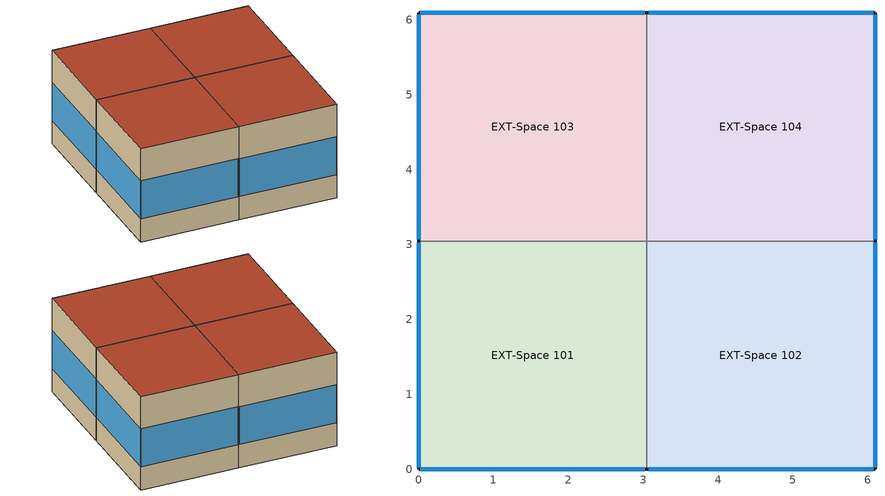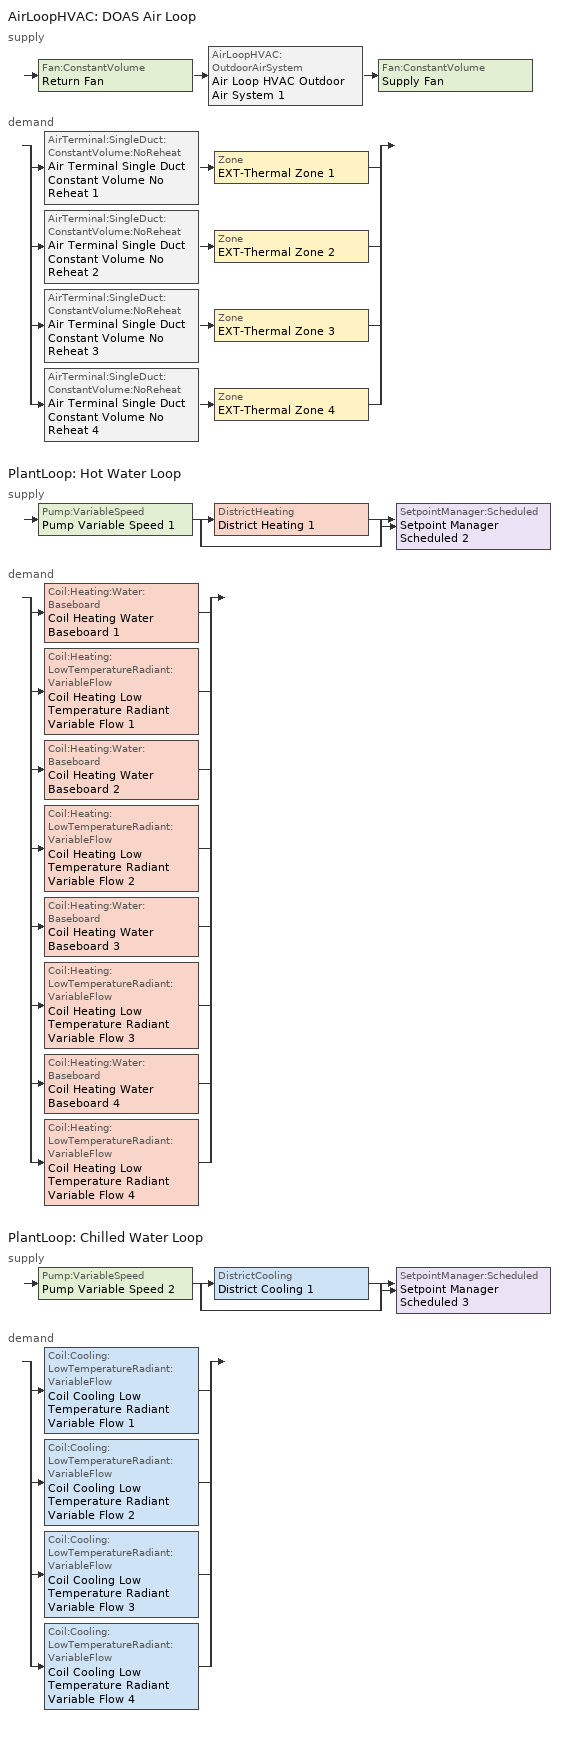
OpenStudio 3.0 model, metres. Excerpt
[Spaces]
EXT-Space 101
 floor ground (SlabConstruction): 3.05,3.05 3.05,0 0,0 0,3.05 z0
 wall outside (ExternalWallConstruction): 0,3.05 0,0 3.05,0 z0:3.05
 wall to EXT-Space 103 (InteriorConstruction): 3.05,3.05 0,3.05 z0:3.05
 wall to EXT-Space 102 (InteriorConstruction): 3.05,0 3.05,3.05 z0:3.05
 window (WindowsConstruction): 0.03,0 3.02,0 / 0,3.02 0,0.03 z0.76:2
 roof outside (RoofConstruction): 3.05,0 3.05,3.05 0,3.05 0,0 z3.05
EXT-Space 102
 floor ground (SlabConstruction): 6.1,3.05 6.1,0 3.05,0 3.05,3.05 z0
 wall outside (ExternalWallConstruction): 3.05,0 6.1,0 6.1,3.05 z0:3.05
 wall to EXT-Space 104 (InteriorConstruction): 6.1,3.05 3.05,3.05 z0:3.05
 window (WindowsConstruction): 6.1,0.03 6.1,3.02 / 3.07,0 6.07,0 z0.76:2
 roof outside (RoofConstruction): 6.1,0 6.1,3.05 3.05,3.05 3.05,0 z3.05
EXT-Space 103
 floor ground (SlabConstruction): 3.05,6.1 3.05,3.05 0,3.05 0,6.1 z0
 wall outside (ExternalWallConstruction): 3.05,6.1 0,6.1 0,3.05 z0:3.05
 wall to EXT-Space 104 (InteriorConstruction): 3.05,3.05 3.05,6.1 z0:3.05
 window (WindowsConstruction): 3.02,6.1 0.03,6.1 / 0,6.07 0,3.07 z0.76:2
 roof outside (RoofConstruction): 3.05,3.05 3.05,6.1 0,6.1 0,3.05 z3.05
EXT-Space 104
 floor ground (SlabConstruction): 6.1,6.1 6.1,3.05 3.05,3.05 3.05,6.1 z0
 wall outside (ExternalWallConstruction): 6.1,3.05 6.1,6.1 3.05,6.1 z0:3.05
 window (WindowsConstruction): 6.07,6.1 3.07,6.1 / 6.1,3.07 6.1,6.07 z0.76:2
 roof outside (RoofConstruction): 6.1,3.05 6.1,6.1 3.05,6.1 3.05,3.05 z3.05
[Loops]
AirLoopHVAC 'DOAS Air Loop'
 supply: Fan:ConstantVolume 'Return Fan' > AirLoopHVAC:OutdoorAirSystem 'Air Loop HVAC Outdoor Air System 1' > Fan:ConstantVolume 'Supply Fan'
 demand: split
  | AirTerminal:SingleDuct:ConstantVolume:NoReheat 'Air Terminal Single Duct Constant Volume No Reheat 1' > Zone 'EXT-Thermal Zone 1'
  | AirTerminal:SingleDuct:ConstantVolume:NoReheat 'Air Terminal Single Duct Constant Volume No Reheat 2' > Zone 'EXT-Thermal Zone 2'
  | AirTerminal:SingleDuct:ConstantVolume:NoReheat 'Air Terminal Single Duct Constant Volume No Reheat 3' > Zone 'EXT-Thermal Zone 3'
  | AirTerminal:SingleDuct:ConstantVolume:NoReheat 'Air Terminal Single Duct Constant Volume No Reheat 4' > Zone 'EXT-Thermal Zone 4'
PlantLoop 'Hot Water Loop'
 supply: Pump:VariableSpeed 'Pump Variable Speed 1' > split
  | DistrictHeating 'District Heating 1'
  | bypass
  join > SetpointManager:Scheduled 'Setpoint Manager Scheduled 2'
 demand: split
  | Coil:Heating:Water:Baseboard 'Coil Heating Water Baseboard 1'
  | Coil:Heating:LowTemperatureRadiant:VariableFlow 'Coil Heating Low Temperature Radiant Variable Flow 1'
  | Coil:Heating:Water:Baseboard 'Coil Heating Water Baseboard 2'
  | Coil:Heating:LowTemperatureRadiant:VariableFlow 'Coil Heating Low Temperature Radiant Variable Flow 2'
  | Coil:Heating:Water:Baseboard 'Coil Heating Water Baseboard 3'
  | Coil:Heating:LowTemperatureRadiant:VariableFlow 'Coil Heating Low Temperature Radiant Variable Flow 3'
  | Coil:Heating:Water:Baseboard 'Coil Heating Water Baseboard 4'
  | Coil:Heating:LowTemperatureRadiant:VariableFlow 'Coil Heating Low Temperature Radiant Variable Flow 4'
PlantLoop 'Chilled Water Loop'
 supply: Pump:VariableSpeed 'Pump Variable Speed 2' > split
  | DistrictCooling 'District Cooling 1'
  | bypass
  join > SetpointManager:Scheduled 'Setpoint Manager Scheduled 3'
 demand: split
  | Coil:Cooling:LowTemperatureRadiant:VariableFlow 'Coil Cooling Low Temperature Radiant Variable Flow 1'
  | Coil:Cooling:LowTemperatureRadiant:VariableFlow 'Coil Cooling Low Temperature Radiant Variable Flow 2'
  | Coil:Cooling:LowTemperatureRadiant:VariableFlow 'Coil Cooling Low Temperature Radiant Variable Flow 3'
  | Coil:Cooling:LowTemperatureRadiant:VariableFlow 'Coil Cooling Low Temperature Radiant Variable Flow 4'
[Building]
Building 1: Default Construction Set=189.1-2009 - CZ5 - Office
[Site]
Site 1
[ClimateZones]
Climate Zone Institution Name 1=ASHRAE; Climate Zone Document Name 1=ANSI/ASHRAE Standard 169; Climate Zone Document Year 1=2006; Climate Zone Institution Name 2=CEC; Climate Zone Document Name 2=California Climate Zone Descriptions; Climate Zone Document Year 2=1995
[DefaultConstructionSet]
189.1-2009 - CZ5 - Office: Default Exterior Surface Constructions=Default Surface Constructions 13; Default Interior Surface Constructions=Default Surface Constructions 14; Default Ground Contact Surface Constructions=Default Surface Constructions 15; Default Exterior SubSurface Constructions=Default Sub Surface Constructions 9; Default Interior SubSurface Constructions=Default Sub Surface Constructions 10; Interior Partition Construction=Interior Partition
[DefaultSurfaceConstructions]
Name | Floor Construction | Wall Construction | Roof Ceiling Construction
Default Surface Constructions 13 | ExtSlabCarpet 4in ClimateZone 1-8 | ASHRAE 189.1-2009 ExtWall Mass ClimateZone 5 | ASHRAE 189.1-2009 ExtRoof IEAD ClimateZone 2-5
Default Surface Constructions 14 | Interior Floor | Interior Wall | Interior Ceiling
Default Surface Constructions 15 | ExtSlabCarpet 4in ClimateZone 1-8 | ExtSlabCarpet 4in ClimateZone 1-8 | ExtSlabCarpet 4in ClimateZone 1-8
[Construction]
ExtSlabCarpet 4in ClimateZone 1-8: MAT-CC05 4 HW CONCRETE, CP02 CARPET PAD
Interior Floor: F16 Acoustic tile, F05 Ceiling air space resistance, M11 100mm lightweight concrete
Interior Wall: G01a 19mm gypsum board, F04 Wall air space resistance, G01a 19mm gypsum board
Interior Ceiling: M11 100mm lightweight concrete, F05 Ceiling air space resistance, F16 Acoustic tile
Exterior Door: F08 Metal surface, I01 25mm insulation board
Interior Window: Clear 3mm
Interior Door; Interior Partition: G05 25mm wood
ASHRAE 189.1-2009 ExtRoof IEAD ClimateZone 2-5: Roof Membrane, Roof Insulation [21], Metal Decking
ASHRAE 189.1-2009 ExtWindow ClimateZone 4-5: Theoretical Glass [207]
ASHRAE 189.1-2009 ExtWall Mass ClimateZone 5: 1IN Stucco, 8IN Concrete HW, Wall Insulation [40], 1/2IN Gypsum
ExternalWallConstruction: ExternalWallMat1Name, ExternalWallMat2Name, ExternalWallMat3Name, ExternalWallMat4Name
RoofConstruction: RoofMat1Name, RoofMat2Name, RoofMat3Name, RoofMat4Name
SlabConstruction: SlabMat1Name, SlabMat2Name, SlabMat3Name, SlabMat4Name
InteriorConstruction: Massen1Name, Massen2Name, Massen3Name
WindowsConstruction: Window Material Simple Glazing System 1
[Material]
Name | Roughness | Thickness {m} | Conductivity {W/m-K} | Density {kg/m3} | Specific Heat {J/kg-K} | Thermal Absorptance | Solar Absorptance | Visible Absorptance
MAT-CC05 4 HW CONCRETE | Rough | 0.1016 | 1.311 | 2240 | 836.8 | 0.9 | 0.85 | 0.85
1IN Stucco | Smooth | 0.0253 | 0.6918 | 1858 | 837 | 0.9 | 0.92 | 0.92
8IN Concrete HW | MediumRough | 0.2033 | 1.7296 | 2243 | 837 | 0.9 | 0.65 | 0.65
1/2IN Gypsum | Smooth | 0.0127 | 0.16 | 784.9 | 830 | 0.9 | 0.4 | 0.4
Roof Membrane | VeryRough | 0.0095 | 0.16 | 1121.29 | 1460 | 0.9 | 0.7 | 0.7
Metal Decking | MediumSmooth | 0.0015 | 45.006 | 7680 | 418.4 | 0.9 | 0.6 | 0.6
F16 Acoustic tile | MediumSmooth | 0.0191 | 0.06 | 368 | 590 | 0.9 | 0.3 | 0.3
M11 100mm lightweight concrete | MediumRough | 0.1016 | 0.53 | 1280 | 840 | 0.9 | 0.5 | 0.5
G01a 19mm gypsum board | MediumSmooth | 0.019 | 0.16 | 800 | 1090 | 0.9 | 0.4 | 0.4
F08 Metal surface | Smooth | 0.0008 | 45.28 | 7824 | 500 | 0.9 | 0.7 | 0.7
I01 25mm insulation board | MediumRough | 0.0254 | 0.03 | 43 | 1210 | 0.9 | 0.6 | 0.6
G05 25mm wood | MediumSmooth | 0.0254 | 0.15 | 608 | 1630 | 0.9 | 0.5 | 0.5
Roof Insulation [21] | MediumRough | 0.2105 | 0.049 | 265 | 836.8 | 0.9 | 0.7 | 0.7
Wall Insulation [40] | MediumRough | 0.0794 | 0.0432 | 91 | 837 | 0.9 | 0.5 | 0.5
ExternalWallMat1Name; ExternalWallMat2Name; ExternalWallMat3Name; ExternalWallMat4Name; RoofMat1Name; RoofMat2Name; RoofMat3Name; RoofMat4Name; SlabMat1Name; SlabMat2Name; SlabMat3Name; SlabMat4Name; Massen1Name; Massen2Name; Massen3Name; ChilledCeiling1Name; ChilledCeiling2Name; ChilledCeiling3Name; ChilledCeiling4Name | Rough | 1 | 2 | 3 | 1400
[Material:NoMass]
CP02 CARPET PAD: Roughness=Smooth; Thermal Resistance {m2-K/W}=0.1; Thermal Absorptance=0.9; Solar Absorptance=0.8; Visible Absorptance=0.8
[Material:AirGap]
Name | Thermal Resistance {m2-K/W}
F05 Ceiling air space resistance | 0.18
F04 Wall air space resistance | 0.15
[DefaultSubSurfaceConstructions]
Name | Fixed Window Construction | Operable Window Construction | Door Construction | Tubular Daylight Dome Construction | Tubular Daylight Diffuser Construction
Default Sub Surface Constructions 9 | ASHRAE 189.1-2009 ExtWindow ClimateZone 4-5 | ASHRAE 189.1-2009 ExtWindow ClimateZone 4-5 | Exterior Door | Interior Window | Interior Window
Default Sub Surface Constructions 10 | Interior Window | Interior Window | Interior Door
[WindowMaterial:Glazing] Optical Data Type=SpectralAverage; Thickness {m}=0.003; Back Side Solar Reflectance at Normal Incidence=0; Back Side Visible Reflectance at Normal Incidence=0; Infrared Transmittance at Normal Incidence=0; Dirt Correction Factor for Solar and Visible Transmittance=1; Solar Diffusing=No
Name | Solar Transmittance at Normal Incidence | Front Side Solar Reflectance at Normal Incidence | Visible Transmittance at Normal Incidence | Front Side Visible Reflectance at Normal Incidence | Front Side Infrared Hemispherical Emissivity | Back Side Infrared Hemispherical Emissivity | Conductivity {W/m-K}
Clear 3mm | 0.837 | 0.075 | 0.898 | 0.081 | 0.84 | 0.84 | 0.9
Theoretical Glass [207] | 0.3311 | 0.6189 | 0.44 | 0.51 | 0.9 | 0.9 | 0.0133
[Construction:InternalSource]
ChilledCeilingConstruction: 0.1, ChilledCeiling1Name, ChilledCeiling2Name, ChilledCeiling3Name, ChilledCeiling4Name
[WindowMaterial:SimpleGlazingSystem]
Window Material Simple Glazing System 1: U-Factor {W/m2-K}=2; Solar Heat Gain Coefficient=0.1
[WindowMaterial:Blind]
Window Material Blind 1: Slat Width {m}=0.025; Slat Separation {m}=0.01875; Front Side Slat Beam Solar Reflectance=0.5; Back Side Slat Beam Solar Reflectance=0.5; Front Side Slat Diffuse Solar Reflectance=0.5; Back Side Slat Diffuse Solar Reflectance=0.5; Slat Beam Visible Transmittance=0
[BuildingStory]
Building Story 1: Nominal Z Coordinate {m}=0; Nominal Floor to Floor Height {m}=3.048
[Space] Default Schedule Set=Default Schedule Set 1; Building Story=Building Story 1
Name | Thermal Zone | Design Specification Outdoor Air Object
EXT-Space 101 | EXT-Thermal Zone 2 | Design Specification Outdoor Air 2
EXT-Space 102 | EXT-Thermal Zone 1 | Design Specification Outdoor Air 1
EXT-Space 103 | EXT-Thermal Zone 3 | Design Specification Outdoor Air 3
EXT-Space 104 | EXT-Thermal Zone 4 | Design Specification Outdoor Air 4
[ThermalZone] Fraction of Zone Controlled by Primary Daylighting Control=1; Use Ideal Air Loads=No
Name | Primary Daylighting Control | Thermostat
EXT-Thermal Zone 1 | EXT-Space 102 daylighting control | Thermostat Setpoint Dual Setpoint 1
EXT-Thermal Zone 2 | EXT-Space 101 daylighting control | Thermostat Setpoint Dual Setpoint 2
EXT-Thermal Zone 3 | EXT-Space 103 daylighting control | Thermostat Setpoint Dual Setpoint 3
EXT-Thermal Zone 4 | EXT-Space 104 daylighting control | Thermostat Setpoint Dual Setpoint 4
[Sizing:Zone] Zone Cooling Design Supply Air Temperature Input Method=SupplyAirTemperature; Zone Cooling Design Supply Air Temperature {C}=14; Zone Cooling Design Supply Air Temperature Difference {deltaC}=11.11; Zone Heating Design Supply Air Temperature Input Method=SupplyAirTemperature; Zone Heating Design Supply Air Temperature {C}=40; Zone Heating Design Supply Air Temperature Difference {deltaC}=11.11; Zone Cooling Design Supply Air Humidity Ratio {kg-H2O/kg-air}=0.0085; Zone Heating Design Supply Air Humidity Ratio {kg-H2O/kg-air}=0.008; Cooling Design Air Flow Method=DesignDay; Heating Design Air Flow Method=DesignDay; Account for Dedicated Outdoor Air System=No; Dedicated Outdoor Air System Control Strategy=NeutralSupplyAir; Dedicated Outdoor Air Low Setpoint Temperature for Design {C}=autosize; Dedicated Outdoor Air High Setpoint Temperature for Design {C}=autosize
EXT-Thermal Zone 1; EXT-Thermal Zone 2; EXT-Thermal Zone 3; EXT-Thermal Zone 4
[Zone equipment]
EXT-Thermal Zone 1: Air Terminal Single Duct Constant Volume No Reheat 1, Zone HVAC Baseboard Convective Water 1, Zone HVAC Low Temperature Radiant Variable Flow 1
EXT-Thermal Zone 2: Air Terminal Single Duct Constant Volume No Reheat 2, Zone HVAC Baseboard Convective Water 2, Zone HVAC Low Temperature Radiant Variable Flow 2
EXT-Thermal Zone 3: Air Terminal Single Duct Constant Volume No Reheat 3, Zone HVAC Baseboard Convective Water 3, Zone HVAC Low Temperature Radiant Variable Flow 3
EXT-Thermal Zone 4: Air Terminal Single Duct Constant Volume No Reheat 4, Zone HVAC Baseboard Convective Water 4, Zone HVAC Low Temperature Radiant Variable Flow 4
[DefaultScheduleSet]
Default Schedule Set 1: Number of People Schedule=PeopleSchedule; People Activity Level Schedule=PeopleActivitySchedule; Lighting Schedule=LightSchedule; Electric Equipment Schedule=ElectricEquipmentSched
[ElectricEquipment:Definition] Design Level Calculation Method=Watts/Area; Watts per Space Floor Area {W/m2}=1
Electric Equipment Definition 1; Electric Equipment Definition 2; Electric Equipment Definition 3; Electric Equipment Definition 4
[ElectricEquipment] Multiplier=1
Name | Electric Equipment Definition | Space or SpaceType
Electric Equipment 1 | Electric Equipment Definition 1 | EXT-Space 102
Electric Equipment 2 | Electric Equipment Definition 2 | EXT-Space 101
Electric Equipment 3 | Electric Equipment Definition 3 | EXT-Space 103
Electric Equipment 4 | Electric Equipment Definition 4 | EXT-Space 104
[Lights:Definition] Design Level Calculation Method=Watts/Area; Watts per Space Floor Area {W/m2}=2
Lights Definition 1; Lights Definition 2; Lights Definition 3; Lights Definition 4
[Lights] Fraction Replaceable=1; Multiplier=1
Name | Lights Definition | Space or SpaceType
Lights 1 | Lights Definition 1 | EXT-Space 102
Lights 2 | Lights Definition 2 | EXT-Space 101
Lights 3 | Lights Definition 3 | EXT-Space 103
Lights 4 | Lights Definition 4 | EXT-Space 104
[People:Definition] Number of People Calculation Method=People/Area; People per Space Floor Area {person/m2}=3; Fraction Radiant=0.3
People Definition 1; People Definition 2; People Definition 3; People Definition 4
[People] Multiplier=1
Name | People Definition | Space or SpaceType
People 1 | People Definition 1 | EXT-Space 102
People 2 | People Definition 2 | EXT-Space 101
People 3 | People Definition 3 | EXT-Space 103
People 4 | People Definition 4 | EXT-Space 104
[AirLoopHVAC]
DOAS Air Loop: Availability Schedule=Always On Discrete 1; Design Supply Air Flow Rate {m3/s}=AutoSize
[Sizing:System]
DOAS Air Loop: Type of Load to Size On=VentilationRequirement; Design Outdoor Air Flow Rate {m3/s}=Autosize; Central Heating Maximum System Air Flow Ratio=0.3; Preheat Design Temperature {C}=7; Preheat Design Humidity Ratio {kg-H2O/kg-Air}=0.008; Precool Design Temperature {C}=12.8; Precool Design Humidity Ratio {kg-H2O/kg-Air}=0.008; Central Cooling Design Supply Air Temperature {C}=12.8; Central Heating Design Supply Air Temperature {C}=16.7; Sizing Option=NonCoincident; 100% Outdoor Air in Cooling=Yes; 100% Outdoor Air in Heating=Yes; Central Cooling Design Supply Air Humidity Ratio {kg-H2O/kg-Air}=0.0085; Central Heating Design Supply Air Humidity Ratio {kg-H2O/kg-Air}=0.008; Cooling Design Air Flow Method=DesignDay; Cooling Design Air Flow Rate {m3/s}=0; Heating Design Air Flow Method=DesignDay; Heating Design Air Flow Rate {m3/s}=0; System Outdoor Air Method=ZoneSum; Zone Maximum Outdoor Air Fraction=1; Cooling Supply Air Flow Rate Per Floor Area {m3/s-m2}=0.00996765; Cooling Fraction of Autosized Cooling Supply Air Flow Rate=1; Cooling Supply Air Flow Rate Per Unit Cooling Capacity {m3/s-W}=3.94755e-05; Heating Supply Air Flow Rate Per Floor Area {m3/s-m2}=0.00996765; Heating Fraction of Autosized Heating Supply Air Flow Rate=1; Heating Fraction of Autosized Cooling Supply Air Flow Rate=1; Heating Supply Air Flow Rate Per Unit Heating Capacity {m3/s-W}=3.15882e-05; Cooling Design Capacity Method=CoolingDesignCapacity; Cooling Design Capacity {W}=autosize; Cooling Design Capacity Per Floor Area {W/m2}=234.7; Fraction of Autosized Cooling Design Capacity=1; Heating Design Capacity Method=HeatingDesignCapacity; Heating Design Capacity {W}=autosize; Heating Design Capacity Per Floor Area {W/m2}=157; Fraction of Autosized Heating Design Capacity=1; Central Cooling Capacity Control Method=OnOff
[Fan:ConstantVolume] Availability Schedule=HVACSched 1; Fan Total Efficiency=1; Maximum Flow Rate {m3/s}=AutoSize
Name | Pressure Rise {Pa}
Supply Fan | 75
Return Fan | 750
[Controller:OutdoorAir]
Controller Outdoor Air 1: Minimum Outdoor Air Flow Rate {m3/s}=autosize; Maximum Outdoor Air Flow Rate {m3/s}=autosize; Economizer Control Type=NoEconomizer; Economizer Control Action Type=ModulateFlow; Economizer Maximum Limit Dry-Bulb Temperature {C}=28; Economizer Maximum Limit Enthalpy {J/kg}=64000; Economizer Minimum Limit Dry-Bulb Temperature {C}=-100; Lockout Type=NoLockout; Minimum Limit Type=FixedMinimum; Minimum Fraction of Outdoor Air Schedule=Always On Discrete 3; Maximum Fraction of Outdoor Air Schedule=Always On Discrete 4; Controller Mechanical Ventilation=Controller Mechanical Ventilation 1; High Humidity Control=No; Heat Recovery Bypass Control Type=BypassWhenWithinEconomizerLimits
[Controller:MechanicalVentilation]
Controller Mechanical Ventilation 1: Availability Schedule=Always On Discrete 2; System Outdoor Air Method=ZoneSum
[AirLoopHVAC:OutdoorAirSystem]
Air Loop HVAC Outdoor Air System 1: Controller=Controller Outdoor Air 1
[HeatExchanger:AirToAir:SensibleAndLatent]
Heat Exchanger Air To Air Sensible And Latent 1: Availability Schedule=HVACSched 1; Nominal Supply Air Flow Rate {m3/s}=autosize; Sensible Effectiveness at 100% Heating Air Flow=0.75; Latent Effectiveness at 100% Heating Air Flow=0; Sensible Effectiveness at 75% Heating Air Flow=0.75; Latent Effectiveness at 75% Heating Air Flow=0; Sensible Effectiveness at 100% Cooling Air Flow=0.75; Latent Effectiveness at 100% Cooling Air Flow=0; Sensible Effectiveness at 75% Cooling Air Flow=0.75; Latent Effectiveness at 75% Cooling Air Flow=0; Nominal Electric Power {W}=0; Supply Air Outlet Temperature Control=Yes; Heat Exchanger Type=Plate; Frost Control Type=None; Threshold Temperature {C}=1.7; Economizer Lockout=Yes
[SetpointManager:Scheduled] Control Variable=Temperature
Name | Schedule
Setpoint Manager Scheduled 1 | SAT Year Schedule
Setpoint Manager Scheduled 2 | HotWaterTempSched
Setpoint Manager Scheduled 3 | ChilledWaterTempSched
[AirTerminal:SingleDuct:ConstantVolume:NoReheat] Availability Schedule=HVACSched 1; Maximum Air Flow Rate {m3/s}=autosize
Air Terminal Single Duct Constant Volume No Reheat 1; Air Terminal Single Duct Constant Volume No Reheat 2; Air Terminal Single Duct Constant Volume No Reheat 3; Air Terminal Single Duct Constant Volume No Reheat 4
[DesignSpecification:OutdoorAir] Outdoor Air Flow Air Changes per Hour {1/hr}=1.5
Design Specification Outdoor Air 1; Design Specification Outdoor Air 2; Design Specification Outdoor Air 3; Design Specification Outdoor Air 4
[InternalMass:Definition]
Internal Mass Definition 1: Construction=ChilledCeilingConstruction; Design Level Calculation Method=SurfaceArea/Area; Surface Area per Space Floor Area=0.8
[InternalMass] Internal Mass Definition=Internal Mass Definition 1; Multiplier=1
Name | Space or SpaceType
Internal Mass 1 | EXT-Space 102
Internal Mass 2 | EXT-Space 101
Internal Mass 3 | EXT-Space 103
Internal Mass 4 | EXT-Space 104
[PlantLoop] Glycol Concentration=0; Plant Loop Volume {m3}=Autocalculate; Load Distribution Scheme=Optimal
Hot Water Loop; Chilled Water Loop
[Sizing:Plant] Sizing Option=NonCoincident; Zone Timesteps in Averaging Window=1; Coincident Sizing Factor Mode=None
Name | Loop Type | Design Loop Exit Temperature {C} | Loop Design Temperature Difference {deltaC}
Hot Water Loop | Heating | 82 | 11
Chilled Water Loop | Cooling | 10 | 5
[DistrictHeating]
District Heating 1: Nominal Capacity {W}=autosize
[Pump:VariableSpeed] Pump Control Type=Intermittent; Skin Loss Radiative Fraction=0.5; Design Power Sizing Method=PowerPerFlowPerPressure; Design Electric Power per Unit Flow Rate {W/(m3/s)}=348701.1; Design Shaft Power per Unit Flow Rate per Unit Head {W-s/m3-Pa}=1.28205; Design Minimum Flow Rate Fraction=0
Pump Variable Speed 1; Pump Variable Speed 2
[DistrictCooling]
District Cooling 1: Nominal Capacity {W}=autosize
[Coil:Heating:Water:Baseboard] Heating Design Capacity Method=HeatingDesignCapacity; Heating Design Capacity {W}=autosize; Heating Design Capacity Per Floor Area {W/m2}=0; Fraction of Autosized Heating Design Capacity=0.8
Coil Heating Water Baseboard 1; Coil Heating Water Baseboard 2; Coil Heating Water Baseboard 3; Coil Heating Water Baseboard 4
[ZoneHVAC:Baseboard:Convective:Water]
Name | Availability Schedule | Heating Coil
Zone HVAC Baseboard Convective Water 1 | Always On Discrete 6 | Coil Heating Water Baseboard 1
Zone HVAC Baseboard Convective Water 2 | Always On Discrete 8 | Coil Heating Water Baseboard 2
Zone HVAC Baseboard Convective Water 3 | Always On Discrete 10 | Coil Heating Water Baseboard 3
Zone HVAC Baseboard Convective Water 4 | Always On Discrete 12 | Coil Heating Water Baseboard 4
[Coil:Heating:LowTemperatureRadiant:VariableFlow] Maximum Hot Water Flow {m3/s}=0; Heating Control Temperature Schedule=ZoneHeatingTempSched
Coil Heating Low Temperature Radiant Variable Flow 1; Coil Heating Low Temperature Radiant Variable Flow 2; Coil Heating Low Temperature Radiant Variable Flow 3; Coil Heating Low Temperature Radiant Variable Flow 4
[Coil:Cooling:LowTemperatureRadiant:VariableFlow] Cooling Control Temperature Schedule=ZoneCoolingTempSched
Coil Cooling Low Temperature Radiant Variable Flow 1; Coil Cooling Low Temperature Radiant Variable Flow 2; Coil Cooling Low Temperature Radiant Variable Flow 3; Coil Cooling Low Temperature Radiant Variable Flow 4
[ZoneHVAC:LowTemperatureRadiant:VariableFlow] Number of Circuits=CalculateFromCircuitLength
Name | Availability Schedule | Low Temp Radiant Variable Flow Heating Coil | Low Temp Radiant Variable Flow Cooling Coil
Zone HVAC Low Temperature Radiant Variable Flow 1 | Always On Discrete 7 | Coil Heating Low Temperature Radiant Variable Flow 1 | Coil Cooling Low Temperature Radiant Variable Flow 1
Zone HVAC Low Temperature Radiant Variable Flow 2 | Always On Discrete 9 | Coil Heating Low Temperature Radiant Variable Flow 2 | Coil Cooling Low Temperature Radiant Variable Flow 2
Zone HVAC Low Temperature Radiant Variable Flow 3 | Always On Discrete 11 | Coil Heating Low Temperature Radiant Variable Flow 3 | Coil Cooling Low Temperature Radiant Variable Flow 3
Zone HVAC Low Temperature Radiant Variable Flow 4 | Always On Discrete 13 | Coil Heating Low Temperature Radiant Variable Flow 4 | Coil Cooling Low Temperature Radiant Variable Flow 4
[ShadingControl] Shading Type=ExteriorBlind; Shading Device Material=Window Material Blind 1; Shading Control Type=OnIfHighSolarOnWindow; Setpoint=180
Sub Surface 2 shading control; Sub Surface 1 shading control; Sub Surface 8 shading control; Sub Surface 3 shading control; Sub Surface 4 shading control; Sub Surface 5 shading control; Sub Surface 6 shading control; Sub Surface 7 shading control
[SpaceInfiltration:DesignFlowRate] Schedule=AlwaysOnInfitration; Design Flow Rate Calculation Method=AirChanges/Hour; Air Changes per Hour {1/hr}=0.07
Name | Space or SpaceType
Space Infiltration Design Flow Rate 1 | EXT-Space 102
Space Infiltration Design Flow Rate 2 | EXT-Space 101
Space Infiltration Design Flow Rate 3 | EXT-Space 103
Space Infiltration Design Flow Rate 4 | EXT-Space 104
[Daylighting:Control] Position Z-Coordinate {m}=0.76; Illuminance Setpoint {lux}=500; Lighting Control Type=Stepped; Number of Stepped Control Steps=1
Name | Space | Position X-Coordinate {m} | Position Y-Coordinate {m}
EXT-Space 102 daylighting control | EXT-Space 102 | -1.524 | 1.524
EXT-Space 101 daylighting control | EXT-Space 101 | 1.524 | -1.524
EXT-Space 103 daylighting control | EXT-Space 103 | 1.524 | -1.524
EXT-Space 104 daylighting control | EXT-Space 104 | -1.524 | 1.524
[ThermostatSetpoint:DualSetpoint] Heating Setpoint Temperature Schedule=ZoneHeatingTempSched 1; Cooling Setpoint Temperature Schedule=ZoneCoolingTempSched 1
Thermostat Setpoint Dual Setpoint 1; Thermostat Setpoint Dual Setpoint 2; Thermostat Setpoint Dual Setpoint 3; Thermostat Setpoint Dual Setpoint 4
[ElectricLoadCenter:Inverter:Simple]
Electric Load Center Inverter Simple 1: Inverter Efficiency=0.98
[ElectricLoadCenter:Distribution]
Electric Load Center Distribution 1: Inverter=Electric Load Center Inverter Simple 1
[PhotovoltaicPerformance:Simple]
Photovoltaic Performance Simple 1: Fraction of Surface Area with Active Solar Cells=0.9; Conversion Efficiency Input Mode=Fixed; Value for Cell Efficiency if Fixed=0.18
[Generator:Photovoltaic]
Generator Photovoltaic 1: Surface=Photovoltaic System; Module Performance=Photovoltaic Performance Simple 1
[Schedule:Constant] Value=1
Always On Discrete 1; Always On Discrete 2; Always On Discrete 3; Always On Discrete 4; Always On Discrete 6; Always On Discrete 7; Always On Discrete 8; Always On Discrete 9; Always On Discrete 10; Always On Discrete 11; Always On Discrete 12; Always On Discrete 13
[Schedule:Ruleset]
Name | Default Day Schedule | Summer Design Day Schedule | Winter Design Day Schedule
ElectricEquipmentSched | ElectricEquipmentSched Schedule Holiday Day | ElectricEquipmentSched Summer Design Day | ElectricEquipmentSched Winter Design Day
LightSchedule | LightSchedule Schedule Holiday Day | LightSchedule Summer Design Day | LightSchedule Winter Design Day
PeopleSchedule | PeopleSchedule Schedule Holiday Day | PeopleSchedule Summer Design Day | PeopleSchedule Winter Design Day
PeopleActivitySchedule | PeopleActivitySchedule Schedule Holiday Day | PeopleActivitySchedule Summer Design Day | PeopleActivitySchedule Winter Design Day
HVACSched 1 | HVACSched 1 Schedule Holiday Day | HVACSched 1 Summer Design Day | HVACSched 1 Winter Design Day
ZoneHeatingTempSched | ZoneHeatingTempSched Schedule Holiday Day | ZoneHeatingTempSched Summer Design Day | ZoneHeatingTempSched Winter Design Day
ZoneCoolingTempSched | ZoneCoolingTempSched Schedule Holiday Day | ZoneCoolingTempSched Summer Design Day | ZoneCoolingTempSched Winter Design Day
HotWaterTempSched | HotWaterTempSched Schedule Week Day | HotWaterTempSched Summer Design Day | HotWaterTempSched Winter Design Day
ChilledWaterTempSched | ChilledWaterTempSched Schedule Week Day | ChilledWaterTempSched Summer Design Day | ChilledWaterTempSched Winter Design Day
AlwaysOnInfitration | AlwaysOnInfitration Schedule Week Day | AlwaysOnInfitration Summer Design Day | AlwaysOnInfitration Winter Design Day
ZoneHeatingTempSched 1 | ZoneHeatingTempSched 1 Schedule Holiday Day | ZoneHeatingTempSched 1 Summer Design Day | ZoneHeatingTempSched 1 Winter Design Day
ZoneCoolingTempSched 1 | ZoneCoolingTempSched 1 Schedule Holiday Day | ZoneCoolingTempSched 1 Summer Design Day | ZoneCoolingTempSched 1 Winter Design Day
[Schedule:Day]
ElectricEquipmentSched Schedule Holiday Day; ElectricEquipmentSched Summer Design Day; ElectricEquipmentSched Schedule Saturday Day; ElectricEquipmentSched Schedule Sunday Day; ElectricEquipmentSched Schedule WeekDay; LightSchedule Schedule Holiday Day; LightSchedule Summer Design Day; LightSchedule Schedule Saturday Day; LightSchedule Schedule Sunday Day; LightSchedule Schedule WeekDay; PeopleSchedule Schedule Holiday Day; PeopleSchedule Summer Design Day; PeopleSchedule Schedule Saturday Day; PeopleSchedule Schedule Sunday Day; PeopleSchedule Schedule WeekDay; PeopleActivitySchedule Schedule Holiday Day; PeopleActivitySchedule Winter Design Day; PeopleActivitySchedule Summer Design Day; PeopleActivitySchedule Schedule Saturday Day; PeopleActivitySchedule Schedule Sunday Day; PeopleActivitySchedule Schedule WeekDay; ZoneHeatingTempSched Schedule Holiday Day; ZoneHeatingTempSched Winter Design Day; ZoneHeatingTempSched Summer Design Day; ZoneHeatingTempSched Schedule Saturday Day; ZoneHeatingTempSched Schedule Sunday Day; ZoneHeatingTempSched Schedule WeekDay; ZoneHeatingTempSched 1 Schedule Holiday Day; ZoneHeatingTempSched 1 Winter Design Day; ZoneHeatingTempSched 1 Summer Design Day; ZoneHeatingTempSched 1 Schedule Saturday Day; ZoneHeatingTempSched 1 Schedule Sunday Day; ZoneHeatingTempSched 1 Schedule WeekDay; ZoneCoolingTempSched 1 Schedule Holiday Day; ZoneCoolingTempSched 1 Winter Design Day; ZoneCoolingTempSched 1 Summer Design Day; ZoneCoolingTempSched 1 Schedule Saturday Day; ZoneCoolingTempSched 1 Schedule Sunday Day; ZoneCoolingTempSched 1 Schedule WeekDay: 0, 15, 20, 0, 30, 20, 0, 45, 20, 1, 0, 20, 1, 15, 20, 1, 30, 20, 1, 45, 20, 2, 0, 20, 2, 15, 20, 2, 30, 20, 2, 45, 20, 3, 0, 20, 3, 15, 20, 3, 30, 20, 3, 45, 20, 4, 0, 20, 4, 15, 20, 4, 30, 20, 4, 45, 20, 5, 0, 20, 5, 15, 20, 5, 30, 20, 5, 45, 20, 6, 0, 20, 6, 15, 20, 6, 30, 20, 6, 45, 20, 7, 0, 20, 7, 15, 20, 7, 30, 20, 7, 45, 20, 8, 0, 20, 8, 15, 20, 8, 30, 20, 8, 45, 20, 9, 0, 20, 9, 15, 20, 9, 30, 20, 9, 45, 20, 10, 0, 20, 10, 15, 20, 10, 30, 20, 10, 45, 20, 11, 0, 20, 11, 15, 20, 11, 30, 20, 11, 45, 20, 12, 0, 20, 12, 15, 20, 12, 30, 20, 12, 45, 20, 13, 0, 20, 13, 15, 20, 13, 30, 20, 13, 45, 20, 14, 0, 20, 14, 15, 20, 14, 30, 20, 14, 45, 20, 15, 0, 20, 15, 15, 20, 15, 30, 20, 15, 45, 20, 16, 0, 20, 16, 15, 20, 16, 30, 20, 16, 45, 20, 17, 0, 20, 17, 15, 20, 17, 30, 20, 17, 45, 20, 18, 0, 20, 18, 15, 20, 18, 30, 20, 18, 45, 20, 19, 0, 20, 19, 15, 20, 19, 30, 20, 19, 45, 20, 20, 0, 20, 20, 15, 20, 20, 30, 20, 20, 45, 20, 21, 0, 20, 21, 15, 20, 21, 30, 20, 21, 45, 20, 22, 0, 20, 22, 15, 20, 22, 30, 20, 22, 45, 20, 23, 0, 20, 23, 15, 20, 23, 30, 20, 23, 45, 20, 24, 0, 20
ElectricEquipmentSched Winter Design Day; LightSchedule Winter Design Day; PeopleSchedule Winter Design Day: 0, 15, 0, 24, 0, 0
HVACSched 1 Schedule Holiday Day; HVACSched 1 Winter Design Day; HVACSched 1 Summer Design Day; HVACSched 1 Schedule Saturday Day; HVACSched 1 Schedule Sunday Day; HVACSched 1 Schedule WeekDay: 0, 15, 0, 0, 30, 0, 0, 45, 0, 1, 0, 0, 1, 15, 0, 1, 30, 0, 1, 45, 0, 2, 0, 0, 2, 15, 0, 2, 30, 0, 2, 45, 0, 3, 0, 0, 3, 15, 0, 3, 30, 0, 3, 45, 0, 4, 0, 0, 4, 15, 0, 4, 30, 0, 4, 45, 0, 5, 0, 0, 5, 15, 1, 5, 30, 1, 5, 45, 1, 6, 0, 1, 6, 15, 1, 6, 30, 1, 6, 45, 1, 7, 0, 1, 7, 15, 1, 7, 30, 1, 7, 45, 1, 8, 0, 1, 8, 15, 1, 8, 30, 1, 8, 45, 1, 9, 0, 1, 9, 15, 1, 9, 30, 1, 9, 45, 1, 10, 0, 1, 10, 15, 1, 10, 30, 1, 10, 45, 1, 11, 0, 1, 11, 15, 1, 11, 30, 1, 11, 45, 1, 12, 0, 1, 12, 15, 1, 12, 30, 1, 12, 45, 1, 13, 0, 1, 13, 15, 1, 13, 30, 1, 13, 45, 1, 14, 0, 1, 14, 15, 1, 14, 30, 1, 14, 45, 1, 15, 0, 1, 15, 15, 1, 15, 30, 1, 15, 45, 1, 16, 0, 1, 16, 15, 1, 16, 30, 1, 16, 45, 1, 17, 0, 1, 17, 15, 1, 17, 30, 1, 17, 45, 1, 18, 0, 1, 18, 15, 0, 18, 30, 0, 18, 45, 0, 19, 0, 0, 19, 15, 0, 19, 30, 0, 19, 45, 0, 20, 0, 0, 20, 15, 0, 20, 30, 0, 20, 45, 0, 21, 0, 0, 21, 15, 0, 21, 30, 0, 21, 45, 0, 22, 0, 0, 22, 15, 0, 22, 30, 0, 22, 45, 0, 23, 0, 0, 23, 15, 0, 23, 30, 0, 23, 45, 0, 24, 0, 0
ZoneCoolingTempSched Schedule Holiday Day; ZoneCoolingTempSched Winter Design Day; ZoneCoolingTempSched Summer Design Day; ZoneCoolingTempSched Schedule Saturday Day; ZoneCoolingTempSched Schedule Sunday Day; ZoneCoolingTempSched Schedule WeekDay: 0, 15, 25, 0, 30, 25, 0, 45, 25, 1, 0, 25, 1, 15, 25, 1, 30, 25, 1, 45, 25, 2, 0, 25, 2, 15, 25, 2, 30, 25, 2, 45, 25, 3, 0, 25, 3, 15, 25, 3, 30, 25, 3, 45, 25, 4, 0, 25, 4, 15, 25, 4, 30, 25, 4, 45, 25, 5, 0, 25, 5, 15, 25, 5, 30, 25, 5, 45, 25, 6, 0, 25, 6, 15, 25, 6, 30, 25, 6, 45, 25, 7, 0, 25, 7, 15, 25, 7, 30, 25, 7, 45, 25, 8, 0, 25, 8, 15, 25, 8, 30, 25, 8, 45, 25, 9, 0, 25, 9, 15, 25, 9, 30, 25, 9, 45, 25, 10, 0, 25, 10, 15, 25, 10, 30, 25, 10, 45, 25, 11, 0, 25, 11, 15, 25, 11, 30, 25, 11, 45, 25, 12, 0, 25, 12, 15, 25, 12, 30, 25, 12, 45, 25, 13, 0, 25, 13, 15, 25, 13, 30, 25, 13, 45, 25, 14, 0, 25, 14, 15, 25, 14, 30, 25, 14, 45, 25, 15, 0, 25, 15, 15, 25, 15, 30, 25, 15, 45, 25, 16, 0, 25, 16, 15, 25, 16, 30, 25, 16, 45, 25, 17, 0, 25, 17, 15, 25, 17, 30, 25, 17, 45, 25, 18, 0, 25, 18, 15, 25, 18, 30, 25, 18, 45, 25, 19, 0, 25, 19, 15, 25, 19, 30, 25, 19, 45, 25, 20, 0, 25, 20, 15, 25, 20, 30, 25, 20, 45, 25, 21, 0, 25, 21, 15, 25, 21, 30, 25, 21, 45, 25, 22, 0, 25, 22, 15, 25, 22, 30, 25, 22, 45, 25, 23, 0, 25, 23, 15, 25, 23, 30, 25, 23, 45, 25, 24, 0, 25
SAT Day Schedule 10 deg C: 24, 0, 27
Schedule Day 17: 24, 0, 18
HotWaterTempSched Schedule Week Day; HotWaterTempSched Winter Design Day; HotWaterTempSched Summer Design Day: 1, 0, 82, 2, 0, 82, 3, 0, 82, 4, 0, 82, 5, 0, 82, 6, 0, 82, 7, 0, 82, 8, 0, 82, 9, 0, 82, 10, 0, 82, 11, 0, 82, 12, 0, 82, 13, 0, 82, 14, 0, 82, 15, 0, 82, 16, 0, 82, 17, 0, 82, 18, 0, 82, 19, 0, 82, 20, 0, 82, 21, 0, 82, 22, 0, 82, 23, 0, 82, 24, 0, 82
ChilledWaterTempSched Schedule Week Day; ChilledWaterTempSched Winter Design Day; ChilledWaterTempSched Summer Design Day: 1, 0, 10, 2, 0, 10, 3, 0, 10, 4, 0, 10, 5, 0, 10, 6, 0, 10, 7, 0, 10, 8, 0, 10, 9, 0, 10, 10, 0, 10, 11, 0, 10, 12, 0, 10, 13, 0, 10, 14, 0, 10, 15, 0, 10, 16, 0, 10, 17, 0, 10, 18, 0, 10, 19, 0, 10, 20, 0, 10, 21, 0, 10, 22, 0, 10, 23, 0, 10, 24, 0, 10
AlwaysOnInfitration Schedule Week Day; AlwaysOnInfitration Winter Design Day; AlwaysOnInfitration Summer Design Day: 1, 0, 1, 2, 0, 1, 3, 0, 1, 4, 0, 1, 5, 0, 1, 6, 0, 1, 7, 0, 1, 8, 0, 1, 9, 0, 1, 10, 0, 1, 11, 0, 1, 12, 0, 1, 13, 0, 1, 14, 0, 1, 15, 0, 1, 16, 0, 1, 17, 0, 1, 18, 0, 1, 19, 0, 1, 20, 0, 1, 21, 0, 1, 22, 0, 1, 23, 0, 1, 24, 0, 1
[Schedule:Rule]
Name | Schedule Ruleset | Rule Order | Day Schedule | Apply Saturday | Apply Sunday | Apply Monday | Apply Tuesday | Apply Wednesday | Apply Thursday | Apply Friday
Schedule Rule 1 | ElectricEquipmentSched | 2 | ElectricEquipmentSched Schedule Saturday Day | Yes
Schedule Rule 2 | ElectricEquipmentSched | 1 | ElectricEquipmentSched Schedule Sunday Day |  | Yes
Schedule Rule 3 | ElectricEquipmentSched | 0 | ElectricEquipmentSched Schedule WeekDay |  |  | Yes | Yes | Yes | Yes | Yes
Schedule Rule 4 | LightSchedule | 2 | LightSchedule Schedule Saturday Day | Yes
Schedule Rule 5 | LightSchedule | 1 | LightSchedule Schedule Sunday Day |  | Yes
Schedule Rule 6 | LightSchedule | 0 | LightSchedule Schedule WeekDay |  |  | Yes | Yes | Yes | Yes | Yes
Schedule Rule 7 | PeopleSchedule | 2 | PeopleSchedule Schedule Saturday Day | Yes
Schedule Rule 8 | PeopleSchedule | 1 | PeopleSchedule Schedule Sunday Day |  | Yes
Schedule Rule 9 | PeopleSchedule | 0 | PeopleSchedule Schedule WeekDay |  |  | Yes | Yes | Yes | Yes | Yes
Schedule Rule 10 | PeopleActivitySchedule | 2 | PeopleActivitySchedule Schedule Saturday Day | Yes
Schedule Rule 11 | PeopleActivitySchedule | 1 | PeopleActivitySchedule Schedule Sunday Day |  | Yes
Schedule Rule 12 | PeopleActivitySchedule | 0 | PeopleActivitySchedule Schedule WeekDay |  |  | Yes | Yes | Yes | Yes | Yes
Schedule Rule 16 | HVACSched 1 | 2 | HVACSched 1 Schedule Saturday Day | Yes
Schedule Rule 17 | HVACSched 1 | 1 | HVACSched 1 Schedule Sunday Day |  | Yes
Schedule Rule 18 | HVACSched 1 | 0 | HVACSched 1 Schedule WeekDay |  |  | Yes | Yes | Yes | Yes | Yes
Schedule Rule 19 | ZoneHeatingTempSched | 2 | ZoneHeatingTempSched Schedule Saturday Day | Yes
Schedule Rule 20 | ZoneHeatingTempSched | 1 | ZoneHeatingTempSched Schedule Sunday Day |  | Yes
Schedule Rule 21 | ZoneHeatingTempSched | 0 | ZoneHeatingTempSched Schedule WeekDay |  |  | Yes | Yes | Yes | Yes | Yes
Schedule Rule 22 | ZoneCoolingTempSched | 2 | ZoneCoolingTempSched Schedule Saturday Day | Yes
Schedule Rule 23 | ZoneCoolingTempSched | 1 | ZoneCoolingTempSched Schedule Sunday Day |  | Yes
Schedule Rule 24 | ZoneCoolingTempSched | 0 | ZoneCoolingTempSched Schedule WeekDay |  |  | Yes | Yes | Yes | Yes | Yes
Schedule Rule 25 | ZoneHeatingTempSched 1 | 2 | ZoneHeatingTempSched 1 Schedule Saturday Day | Yes
Schedule Rule 26 | ZoneHeatingTempSched 1 | 1 | ZoneHeatingTempSched 1 Schedule Sunday Day |  | Yes
Schedule Rule 27 | ZoneHeatingTempSched 1 | 0 | ZoneHeatingTempSched 1 Schedule WeekDay |  |  | Yes | Yes | Yes | Yes | Yes
Schedule Rule 28 | ZoneCoolingTempSched 1 | 2 | ZoneCoolingTempSched 1 Schedule Saturday Day | Yes
Schedule Rule 29 | ZoneCoolingTempSched 1 | 1 | ZoneCoolingTempSched 1 Schedule Sunday Day |  | Yes
Schedule Rule 30 | ZoneCoolingTempSched 1 | 0 | ZoneCoolingTempSched 1 Schedule WeekDay |  |  | Yes | Yes | Yes | Yes | Yes
[Schedule:Week]
SAT Week Schedule 30 deg C: SAT Day Schedule 10 deg C, SAT Day Schedule 10 deg C, SAT Day Schedule 10 deg C, SAT Day Schedule 10 deg C, SAT Day Schedule 10 deg C, SAT Day Schedule 10 deg C, SAT Day Schedule 10 deg C, SAT Day Schedule 10 deg C, SAT Day Schedule 10 deg C, SAT Day Schedule 10 deg C, SAT Day Schedule 10 deg C, SAT Day Schedule 10 deg C
SAT Week Schedule 10 deg C: Schedule Day 17, Schedule Day 17, Schedule Day 17, Schedule Day 17, Schedule Day 17, Schedule Day 17, Schedule Day 17, Schedule Day 17, Schedule Day 17, Schedule Day 17, Schedule Day 17, Schedule Day 17
[Schedule:Year]
SAT Year Schedule: 5, 1, SAT Week Schedule 10 deg C, 10, 1, SAT Week Schedule 30 deg C, 12, 31, SAT Week Schedule 10 deg C
